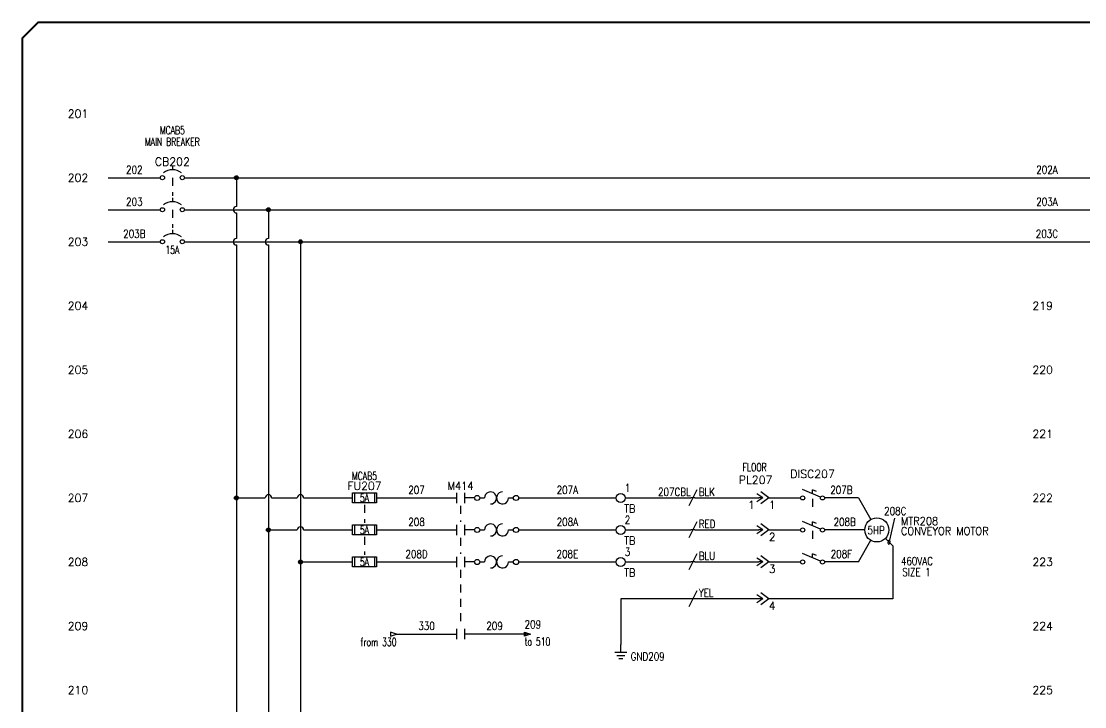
# Model space of a CAD drawing. Header units: inches. Extents: x 0 to 33.5, y 0 to 22.4.
# Drawn here: x 0.02 to 16.62, y 11.74 to 22.44 of the extents above; entities that cross this region are included whole.
import ezdxf
from ezdxf.enums import TextEntityAlignment as Align

# ---------------------------------------------------------------- set-up
doc = ezdxf.new("R2010")
doc.units = ezdxf.units.IN
doc.header["$MEASUREMENT"] = 0
doc.linetypes.add('HIDDEN2', pattern=[0.1875, 0.125, -0.0625])
doc.layers.add('BLK_10AWG', color=252, linetype='Continuous', lineweight=30)
for name, color, linetype in [('BLK_14AWG', 252, 'Continuous'), ('BLU_14AWG', 5, 'Continuous'), ('DESC', 150, 'Continuous'), ('GRN', 86, 'Continuous'), ('LINK', 252, 'HIDDEN2'), ('LOC', 8, 'Continuous'), ('MISC', 7, 'Continuous'), ('RED_14AWG', 1, 'Continuous'), ('SYMS', 7, 'Continuous'), ('TAGFIXED', 7, 'Continuous'), ('TAGS', 150, 'Continuous'), ('TERMS', 123, 'Continuous'), ('TITLE', 7, 'Continuous'), ('WIRENO', 7, 'Continuous'), ('WIREREF', 52, 'Continuous'), ('XREF', 7, 'Continuous'), ('YEL_14AWG', 2, 'Continuous')]:
    doc.layers.add(name, color=color, linetype=linetype)
doc.styles.add('ITALIC', font='ITALIC')
doc.styles.add('SIMPLEX', font='SIMPLEX')
doc.styles.add('WD', font='romans.shx')

# ---------------------------------------------------------------- blocks, each defined once
blk = doc.blocks.new('acade_title')
at = {"layer": 'TITLE', "const_width": 0.0312}
blk.add_lwpolyline([(30.594, 0.281), (30.594, 22.177), (30.344, 22.427), (0.281, 22.427), (0.031, 22.177), (0.031, 0.281), (0.281, 0.031), (30.344, 0.031)], close=True, dxfattribs=at)
at = {"layer": 'TITLE', "color": 1, "style": 'ITALIC'}
for tag, height, p in [('TITLE#1', 0.125, (32.156, 3.406)), ('TITLE#2', 0.125, (32.156, 3.204)), ('TITLE#3', 0.125, (32.156, 3.001)), ('TITLE#4', 0.125, (32.156, 2.799)), ('DWG#', 0.2, (32.156, 0.826))]:
    blk.add_attdef(tag, text='', height=height, dxfattribs=at).set_placement(p, align=Align.CENTER)
at = {"layer": 'TITLE', "color": 1, "style": 'SIMPLEX'}
blk.add_attdef('CAD#', (30.826, 1.958), '', height=0.0938, rotation=90, dxfattribs=at)
at = {"layer": 'TITLE', "color": 1}
for tag, p, height, style in [('ENGINEER', (31.237, 1.958), 0.0938, 'ITALIC'), ('CHKDBY', (32.424, 1.958), 0.0938, 'ITALIC'), ('JOB#', (31.464, 1.644), 0.0938, 'SIMPLEX'), ('DRAWNBY', (32.494, 1.644), 0.0938, 'ITALIC'), ('SCALE', (31.353, 1.344), 0.0938, 'SIMPLEX'), ('DATE', (32.408, 1.344), 0.0938, 'SIMPLEX'), ('SHTS', (32.532, 0.25), 0.2, 'ITALIC')]:
    blk.add_attdef(tag, p, '', height=height, dxfattribs=dict(at, style=style))
at = {"layer": 'TITLE', "color": 1, "style": 'ITALIC'}
blk.add_attdef('SH#', text='', height=0.2, dxfattribs=at).set_placement((31.881, 0.25), align=Align.RIGHT)
at = {"layer": 'TITLE', "color": 7, "flags": 9}
blk.add_attdef('WD_TB', (31.219, 0.031), '', height=0.125, dxfattribs=at)
blk = doc.blocks.new('WD_MLRH')
at = {"style": 'WD'}
blk.add_attdef('RUNGFIRST', text='', height=0.125, dxfattribs=at).set_placement((-0.25, 0), align=Align.MIDDLE_RIGHT)
at = {"style": 'WD', "flags": 1}
for tag, p in [('RUNGHORV', (-0.25, -0.127)), ('RUNGINC', (-0.25, -0.163)), ('WIRE-START', (-0.25, -0.356)), ('WIREMODE', (-0.25, -0.281)), ('RUNGDIST', (-0.25, -0.2)), ('RUNGCNT', (-0.25, -0.237)), ('WIREFMT', (-0.25, -0.321)), ('WIRE-GSUF', (-0.25, -0.396)), ('PH3SPACE', (-0.25, -0.437))]:
    blk.add_attdef(tag, text='', height=0.025, dxfattribs=at).set_placement(p, align=Align.RIGHT)
blk = doc.blocks.new('WDDOT')
for radius in [0.03, 0.0187, 0.00929]:
    blk.add_circle((0, 0), radius)
blk = doc.blocks.new('HFU2')
for p, q in [((-0.188, -0.078), (-0.188, 0.078)), ((-0.188, 0.078), (0.188, 0.078)), ((-0.156, 0.078), (-0.156, -0.078)), ((0.156, 0.078), (0.156, -0.078)), ((0.188, 0.078), (0.188, -0.078)), ((0.188, -0.078), (-0.188, -0.078))]:
    blk.add_line(p, q)
at = {"style": 'WD', "width": 0.7}
for tag, p in [('INST', (0, 0.438)), ('LOC', (0, 0.281)), ('TAG2', (0, 0.125))]:
    blk.add_attdef(tag, text='', height=0.125, dxfattribs=at).set_placement(p, align=Align.CENTER)
at = {"linetype": 'Continuous', "style": 'WD', "flags": 9}
for tag, p in [('FAMILY', (0.157, 0.251)), ('ASSYCODE', (0.188, 0.235)), ('MFG', (0.156, 0.083)), ('CAT', (0.156, 0.102))]:
    blk.add_attdef(tag, text='', height=0.01, dxfattribs=at).set_placement(p, align=Align.CENTER)
at = {"style": 'WD', "flags": 1}
for tag, p in [('X4TERM01', (-0.188, 0)), ('X1TERM02', (0.188, 0))]:
    blk.add_attdef(tag, p, '', height=0.01, dxfattribs=at)
at = {"style": 'WD', "width": 0.7}
blk.add_attdef('RATING1', text='', height=0.0938, dxfattribs=at).set_placement((0, 0), align=Align.MIDDLE_CENTER)
at = {"style": 'WD'}
for tag, p in [('X2LINK', (0, 0.109)), ('X8LINK', (0, -0.109))]:
    blk.add_attdef(tag, p, '', height=0.01, dxfattribs=at)
at = {"linetype": 'Continuous', "style": 'WD', "width": 0.7, "flags": 8}
blk.add_attdef('TERM01', text='', height=0.1, dxfattribs=at).set_placement((-0.25, -0.016), align=Align.TOP_RIGHT)
blk.add_attdef('TERM02', text='', height=0.1, dxfattribs=at).set_placement((0.25, -0.016), align=Align.TOP_LEFT)
at = {"style": 'WD', "width": 0.7}
for tag, p in [('DESC1', (0.04, -0.243)), ('DESC2', (0.047, -0.406)), ('DESC3', (0.047, -0.578))]:
    blk.add_attdef(tag, text='', height=0.125, dxfattribs=at).set_placement(p, align=Align.MIDDLE_LEFT)
blk = doc.blocks.new('HMS21OL')
at = {"linetype": 'Continuous'}
for p, q in [((-0.062, 0.08), (-0.062, -0.08)), ((0.062, 0.08), (0.062, -0.08))]:
    blk.add_line(p, q, dxfattribs=at)
for p, q in [((0.219, 0), (0.062, 0)), ((0.299, 0), (0.375, 0)), ((0.75, 0), (0.826, 0))]:
    blk.add_line(p, q)
for centre in [(0.259, 0), (0.866, 0)]:
    blk.add_circle(centre, 0.04, dxfattribs=at)
for centre, start, end in [((0.469, 0), 270.001, 180.002), ((0.656, 0), 90, 0.001)]:
    blk.add_arc(centre, 0.0938, start, end)
at = {"style": 'WD'}
for tag, width, p in [('INST', 0.7, (0, 0.451)), ('LOC', 0.7, (0, 0.281)), ('TAG2', 0.9, (0, 0.125)), ('DESC1', 0.7, (0, -0.454)), ('XREF', 0.7, (0, -0.297)), ('DESC2', 0.7, (0, -0.61)), ('DESC3', 0.7, (0, -0.766))]:
    blk.add_attdef(tag, text='', height=0.125, dxfattribs=dict(at, width=width)).set_placement(p, align=Align.CENTER)
for tag, p, height, flags in [('X4TERM01', (-0.062, 0), 0.0125, 1), ('FAMILY', (0.097, 0.053), 0.01, 9), ('CONTACT', (0.097, 0.036), 0.01, 1), ('X1TERM02', (0.906, 0), 0.0125, 1)]:
    blk.add_attdef(tag, p, '', height=height, dxfattribs=dict(at, flags=flags))
for tag, p in [('X2LINK', (0, 0.125)), ('X8LINK', (0, -0.125))]:
    blk.add_attdef(tag, p, '', height=0.01, dxfattribs=at)
at = {"linetype": 'Continuous', "style": 'WD', "flags": 8}
blk.add_attdef('TERM01', text='', height=0.125, dxfattribs=at).set_placement((-0.125, -0.031), align=Align.TOP_RIGHT)
blk.add_attdef('TERM02', text='', height=0.125, dxfattribs=at).set_placement((0.969, -0.031), align=Align.TOP_LEFT)
blk = doc.blocks.new('HDS11')
for p, q in [((0.126, 0.013), (-0.156, 0.13)), ((0, 0.065), (0, 0.125)), ((0.062, 0.099), (0, 0.125))]:
    blk.add_line(p, q)
for centre in [(-0.155, 0), (0.155, 0)]:
    blk.add_circle(centre, 0.0322)
at = {"style": 'WD', "width": 0.7}
for tag, p in [('INST', (0, 0.625)), ('LOC', (0, 0.469)), ('RATING1', (0, 0.156)), ('XREF', (0, -0.236)), ('DESC1', (0, -0.406)), ('DESC2', (0, -0.562))]:
    blk.add_attdef(tag, text='', height=0.125, dxfattribs=at).set_placement(p, align=Align.CENTER)
at = {"style": 'WD'}
blk.add_attdef('TAG1', text='', height=0.125, dxfattribs=at).set_placement((0, 0.312), align=Align.CENTER)
for tag, p in [('X2LINK', (0, 0.438)), ('X8LINK', (0, -0.016))]:
    blk.add_attdef(tag, p, '', height=0.01, dxfattribs=at)
for tag, p, height, flags in [('X4TERM01', (-0.188, 0), 0.0125, 1), ('X1TERM02', (0.188, 0), 0.0125, 1), ('FAMILY', (0.206, 0.131), 0.01, 9), ('CONTACT', (0.206, 0.04), 0.01, 9)]:
    blk.add_attdef(tag, p, '', height=height, dxfattribs=dict(at, flags=flags))
at = {"linetype": 'Continuous', "style": 'WD', "flags": 9}
for tag, p in [('ASSYCODE', (0.219, 0.062)), ('MFG', (0.228, 0.089)), ('CAT', (0.23, 0.108))]:
    blk.add_attdef(tag, text='', height=0.01, dxfattribs=at).set_placement(p, align=Align.CENTER)
at = {"linetype": 'Continuous', "style": 'WD', "flags": 8}
blk.add_attdef('TERM01', text='', height=0.125, dxfattribs=at).set_placement((-0.25, -0.031), align=Align.TOP_RIGHT)
blk.add_attdef('TERM02', text='', height=0.125, dxfattribs=at).set_placement((0.25, -0.031), align=Align.TOP_LEFT)
blk = doc.blocks.new('HDS21')
for p, q in [((0.126, 0.013), (-0.156, 0.13)), ((0, 0.065), (0, 0.125)), ((0.062, 0.099), (0, 0.125))]:
    blk.add_line(p, q)
for centre in [(-0.155, 0), (0.155, 0)]:
    blk.add_circle(centre, 0.0322)
at = {"style": 'WD', "width": 0.7}
for tag, p in [('INST', (0, 0.625)), ('LOC', (0, 0.469)), ('RATING1', (0, 0.156)), ('XREF', (0, -0.236)), ('DESC1', (0, -0.406)), ('DESC2', (0, -0.562))]:
    blk.add_attdef(tag, text='', height=0.125, dxfattribs=at).set_placement(p, align=Align.CENTER)
at = {"style": 'WD'}
blk.add_attdef('TAG2', text='', height=0.125, dxfattribs=at).set_placement((0, 0.312), align=Align.CENTER)
for tag, p in [('X2LINK', (0, 0.281)), ('X8LINK', (0, -0.016))]:
    blk.add_attdef(tag, p, '', height=0.01, dxfattribs=at)
for tag, p, height, flags in [('X4TERM01', (-0.188, 0), 0.0125, 1), ('X1TERM02', (0.188, 0), 0.0125, 1), ('FAMILY', (0.206, 0.131), 0.01, 9), ('CONTACT', (0.206, 0.103), 0.01, 9)]:
    blk.add_attdef(tag, p, '', height=height, dxfattribs=dict(at, flags=flags))
at = {"linetype": 'Continuous', "style": 'WD', "flags": 8}
blk.add_attdef('TERM01', text='', height=0.125, dxfattribs=at).set_placement((-0.25, -0.031), align=Align.TOP_RIGHT)
blk.add_attdef('TERM02', text='', height=0.125, dxfattribs=at).set_placement((0.25, -0.031), align=Align.TOP_LEFT)
blk = doc.blocks.new('HMS21')
at = {"linetype": 'Continuous'}
for p, q in [((-0.062, 0.08), (-0.062, -0.08)), ((0.062, 0.08), (0.062, -0.08))]:
    blk.add_line(p, q, dxfattribs=at)
at = {"style": 'WD'}
for tag, width, p in [('INST', 0.7, (0, 0.451)), ('LOC', 0.7, (0, 0.281)), ('TAG2', 0.9, (0, 0.125)), ('DESC1', 0.7, (0, -0.454)), ('XREF', 0.7, (0, -0.297)), ('DESC2', 0.7, (0, -0.61)), ('DESC3', 0.7, (0, -0.766))]:
    blk.add_attdef(tag, text='', height=0.125, dxfattribs=dict(at, width=width)).set_placement(p, align=Align.CENTER)
for tag, p, height, flags in [('X4TERM01', (-0.062, 0), 0.0125, 1), ('X1TERM02', (0.062, 0), 0.0125, 1), ('FAMILY', (0.097, 0.053), 0.01, 9), ('CONTACT', (0.097, 0.036), 0.01, 1)]:
    blk.add_attdef(tag, p, '', height=height, dxfattribs=dict(at, flags=flags))
for tag, p in [('X2LINK', (0, 0.125)), ('X8LINK', (0, -0.125))]:
    blk.add_attdef(tag, p, '', height=0.01, dxfattribs=at)
at = {"linetype": 'Continuous', "style": 'WD', "flags": 8}
blk.add_attdef('TERM01', text='', height=0.125, dxfattribs=at).set_placement((-0.125, -0.031), align=Align.TOP_RIGHT)
blk.add_attdef('TERM02', text='', height=0.125, dxfattribs=at).set_placement((0.125, -0.031), align=Align.TOP_LEFT)
blk = doc.blocks.new('HC01PJ')
for p, q in [((-0.031, 0), (-0.125, 0.062)), ((-0.031, 0), (-0.125, -0.062)), ((-0.031, 0), (-0.094, 0)), ((0.062, 0), (-0.062, 0.094)), ((0.062, 0), (-0.062, -0.094))]:
    blk.add_line(p, q)
at = {"style": 'WD', "width": 0.7}
for tag, p in [('DESC1', (-0.031, 0.406)), ('DESC2', (-0.031, 0.25))]:
    blk.add_attdef(tag, text='', height=0.125, dxfattribs=at).set_placement(p, align=Align.RIGHT)
for tag, p in [('INST', (0.094, 0.406)), ('LOC', (0.094, 0.25))]:
    blk.add_attdef(tag, p, '', height=0.125, dxfattribs=at)
at = {"style": 'WD'}
for tag, p, height in [('TAG1', (0.094, 0.094), 0.125), ('X2LINK', (-0.062, 0.125), 0.01), ('X8LINK', (-0.062, -0.125), 0.01)]:
    blk.add_attdef(tag, p, '', height=height, dxfattribs=at)
for tag, p, height, flags in [('X4TERMDESC01', (-0.106, 0.022), 0.01, 1), ('X4TERM01', (-0.094, 0), 0.0125, 1), ('FAMILY', (0.048, 0.121), 0.01, 9), ('X1TERM02', (0.062, 0), 0.0125, 1), ('X1TERMDESC02', (0.067, 0.016), 0.01, 1)]:
    blk.add_attdef(tag, p, '', height=height, dxfattribs=dict(at, flags=flags))
at = {"linetype": 'Continuous', "style": 'WD', "flags": 9}
for tag, p in [('ASSYCODE', (0.067, 0.044)), ('MFG', (0.072, 0.057)), ('CAT', (0.073, 0.077))]:
    blk.add_attdef(tag, text='', height=0.01, dxfattribs=at).set_placement(p, align=Align.CENTER)
at = {"linetype": 'Continuous', "style": 'WD', "flags": 8}
blk.add_attdef('TERM01', text='', height=0.125, dxfattribs=at).set_placement((-0.156, -0.047), align=Align.TOP_RIGHT)
blk.add_attdef('TERM02', text='', height=0.125, dxfattribs=at).set_placement((0.062, -0.047), align=Align.TOP_LEFT)
blk = doc.blocks.new('HC02PJ')
for p, q in [((-0.031, 0), (-0.125, 0.062)), ((-0.031, 0), (-0.125, -0.062)), ((-0.031, 0), (-0.094, 0)), ((0.062, 0), (-0.062, 0.094)), ((0.062, 0), (-0.062, -0.094))]:
    blk.add_line(p, q)
at = {"style": 'WD', "width": 0.7}
for tag, p in [('DESC1', (-0.031, 0.406)), ('DESC2', (-0.031, 0.25))]:
    blk.add_attdef(tag, text='', height=0.125, dxfattribs=at).set_placement(p, align=Align.RIGHT)
for tag, p in [('INST', (0.094, 0.406)), ('LOC', (0.094, 0.25))]:
    blk.add_attdef(tag, p, '', height=0.125, dxfattribs=at)
at = {"style": 'WD'}
for tag, p, height in [('TAG2', (0.094, 0.094), 0.125), ('X2LINK', (-0.062, 0.125), 0.01), ('X8LINK', (-0.062, -0.125), 0.01)]:
    blk.add_attdef(tag, p, '', height=height, dxfattribs=at)
for tag, p, height, flags in [('X4TERMDESC01', (-0.113, 0.019), 0.01, 1), ('X4TERM01', (-0.094, 0), 0.0125, 1), ('FAMILY', (0.048, 0.121), 0.01, 9), ('X1TERM02', (0.062, 0), 0.0125, 1), ('X1TERMDESC02', (0.067, 0.014), 0.01, 1)]:
    blk.add_attdef(tag, p, '', height=height, dxfattribs=dict(at, flags=flags))
at = {"linetype": 'Continuous', "style": 'WD', "flags": 8}
blk.add_attdef('TERM01', text='', height=0.125, dxfattribs=at).set_placement((-0.156, -0.047), align=Align.TOP_RIGHT)
blk.add_attdef('TERM02', text='', height=0.125, dxfattribs=at).set_placement((0.062, -0.047), align=Align.TOP_LEFT)
blk = doc.blocks.new('HW01')
for p, q in [((0.062, 0.125), (-0.062, -0.125)), ((0.031, 0), (-0.031, 0))]:
    blk.add_line(p, q)
at = {"style": 'WD', "width": 0.7, "flags": 1}
for tag, p in [('INST', (0, 0.357)), ('LOC', (0, 0.188)), ('DESC1', (0, -0.456)), ('XREF', (0, -0.3)), ('DESC2', (0, -0.613))]:
    blk.add_attdef(tag, text='', height=0.125, dxfattribs=at).set_placement(p, align=Align.CENTER)
at = {"style": 'WD', "width": 0.8}
blk.add_attdef('TAG1', text='', height=0.125, dxfattribs=at).set_placement((-0.031, 0.031), align=Align.RIGHT)
at = {"style": 'WD', "flags": 1}
for tag, p in [('X4TERM01', (-0.031, 0)), ('X1TERM01', (0.031, 0))]:
    blk.add_attdef(tag, p, '', height=0.0125, dxfattribs=at)
at = {"linetype": 'Continuous', "style": 'WD', "flags": 9}
blk.add_attdef('ASSYCODE', text='', height=0.01, dxfattribs=at).set_placement((0.029, 0.042), align=Align.CENTER)
at = {"style": 'WD'}
for tag, p in [('X2LINK', (0, 0.125)), ('X8LINK', (0, -0.125))]:
    blk.add_attdef(tag, p, '', height=0.01, dxfattribs=at)
at = {"style": 'WD', "flags": 9}
blk.add_attdef('FAMILY', text='', height=0.01, dxfattribs=at).set_placement((0.023, 0.118), align=Align.CENTER)
at = {"style": 'WD', "width": 0.8}
blk.add_attdef('RATING1', (0.094, 0.031), '', height=0.125, dxfattribs=at)
at = {"style": 'WD', "width": 0.8, "flags": 1}
blk.add_attdef('MFG', text='', height=0.0938, dxfattribs=at).set_placement((-0.125, -0.031), align=Align.TOP_RIGHT)
blk.add_attdef('CAT', text='', height=0.0938, dxfattribs=at).set_placement((0.031, -0.031), align=Align.TOP_LEFT)
blk = doc.blocks.new('HW02')
for p, q in [((0.062, 0.125), (-0.062, -0.125)), ((0.031, 0), (-0.031, 0))]:
    blk.add_line(p, q)
at = {"style": 'WD', "width": 0.7, "flags": 1}
for tag, p in [('INST', (0, 0.357)), ('LOC', (0, 0.188)), ('DESC1', (0, -0.456)), ('XREF', (0, -0.3)), ('DESC2', (0, -0.613))]:
    blk.add_attdef(tag, text='', height=0.125, dxfattribs=at).set_placement(p, align=Align.CENTER)
at = {"style": 'WD', "width": 0.8}
blk.add_attdef('TAG2', text='', height=0.125, dxfattribs=at).set_placement((-0.031, 0.031), align=Align.RIGHT)
at = {"style": 'WD', "flags": 1}
for tag, p in [('X4TERM01', (-0.031, 0)), ('X1TERM01', (0.031, 0))]:
    blk.add_attdef(tag, p, '', height=0.0125, dxfattribs=at)
at = {"style": 'WD'}
for tag, p in [('X2LINK', (0, 0.125)), ('X8LINK', (0, -0.125))]:
    blk.add_attdef(tag, p, '', height=0.01, dxfattribs=at)
at = {"style": 'WD', "flags": 9}
blk.add_attdef('FAMILY', text='', height=0.01, dxfattribs=at).set_placement((0.023, 0.118), align=Align.CENTER)
at = {"style": 'WD', "width": 0.8}
blk.add_attdef('RATING1', (0.094, 0.031), '', height=0.125, dxfattribs=at)
blk = doc.blocks.new('HA1D3')
blk.add_lwpolyline([(-0.094, 0), (-0.094, -0.031), (0, 0), (-0.094, 0.031), (-0.094, 0)])
at = {"style": 'WD', "width": 0.8, "flags": 8}
blk.add_attdef('WIRENO', text='', height=0.125, dxfattribs=at).set_placement((0, 0.094), align=Align.RIGHT)
at = {"style": 'WD', "flags": 1}
blk.add_attdef('SIGCODE', text='', height=0.01, dxfattribs=at).set_placement((-0.02, 0.047), align=Align.RIGHT)
blk.add_attdef('X1TERM01', (0, 0), '', height=0.01, dxfattribs=at)
at = {"style": 'WD', "width": 0.7}
for tag, p in [('XREF', (0, -0.188)), ('DESC1', (0, -0.375))]:
    blk.add_attdef(tag, text='', height=0.125, dxfattribs=at).set_placement(p, align=Align.RIGHT)
blk = doc.blocks.new('HA1S1')
for points in [[(0, 0), (0, 0.031), (0.094, 0), (0, -0.031), (0, 0)], [(0.011, 0.016), (0.011, -0.016), (0.058, 0), (0.011, 0.016)]]:
    blk.add_lwpolyline(points)
at = {"style": 'WD', "width": 0.8, "flags": 8}
blk.add_attdef('WIRENO', (0, 0.087), '', height=0.125, dxfattribs=at)
at = {"style": 'WD', "flags": 1}
for tag, p in [('SIGCODE', (-0.02, 0.047)), ('X4TERM01', (0, 0))]:
    blk.add_attdef(tag, p, '', height=0.01, dxfattribs=at)
at = {"style": 'WD', "width": 0.7}
for tag, p in [('XREF', (0, -0.181)), ('DESC1', (0, -0.356))]:
    blk.add_attdef(tag, p, '', height=0.125, dxfattribs=at)
blk = doc.blocks.new('VGND2')
for p, q in [((0, -0.125), (0, 0)), ((0.09375, -0.125), (-0.09375, -0.125)), ((-0.0625, -0.171875), (0.0625, -0.171875)), ((-0.03125, -0.21875), (0.03125, -0.21875))]:
    blk.add_line(p, q)
at = {"style": 'WD', "width": 0.8}
for tag, p in [('INST', (0.15625, 0.125)), ('LOC', (0.15625, -0.03125)), ('TAG1', (0.15625, -0.1875)), ('DESC1', (0.15625, -0.34375)), ('DESC2', (0.15625, -0.5))]:
    blk.add_attdef(tag, text='', height=0.125, dxfattribs=at).set_placement(p, align=Align.MIDDLE_LEFT)
at = {"style": 'WD', "flags": 1}
for tag in ['ASSYCODE', 'X2TERM01', 'CAT', 'FAMILY', 'MFG']:
    blk.add_attdef(tag, (0, 0), '', height=0.01, dxfattribs=at)
blk = doc.blocks.new('HFU1')
for p, q in [((-0.188, -0.078), (-0.188, 0.078)), ((-0.188, 0.078), (0.188, 0.078)), ((-0.156, 0.078), (-0.156, -0.078)), ((0.156, 0.078), (0.156, -0.078)), ((0.188, 0.078), (0.188, -0.078)), ((0.188, -0.078), (-0.188, -0.078))]:
    blk.add_line(p, q)
at = {"style": 'WD', "width": 0.7}
for tag, p in [('INST', (0, 0.422)), ('LOC', (0, 0.266)), ('TAG1', (0, 0.125))]:
    blk.add_attdef(tag, text='', height=0.125, dxfattribs=at).set_placement(p, align=Align.CENTER)
at = {"linetype": 'Continuous', "style": 'WD', "flags": 9}
for tag, p in [('ASSYCODE', (0.157, 0.251)), ('MFG', (0.156, 0.083)), ('CAT', (0.156, 0.102))]:
    blk.add_attdef(tag, text='', height=0.01, dxfattribs=at).set_placement(p, align=Align.CENTER)
at = {"style": 'WD'}
for tag, p, height, flags in [('X4TERM01', (-0.188, 0), 0.0109, 1), ('FAMILY', (0.129, 0.108), 0.01, 9), ('X1TERM02', (0.188, 0), 0.0109, 1)]:
    blk.add_attdef(tag, p, '', height=height, dxfattribs=dict(at, flags=flags))
at = {"style": 'WD', "width": 0.7}
blk.add_attdef('RATING1', text='', height=0.0938, dxfattribs=at).set_placement((0, 0), align=Align.MIDDLE_CENTER)
at = {"style": 'WD'}
for tag, p in [('X2LINK', (0, 0.109)), ('X8LINK', (0, -0.109))]:
    blk.add_attdef(tag, p, '', height=0.01, dxfattribs=at)
at = {"linetype": 'Continuous', "style": 'WD', "width": 0.7, "flags": 8}
blk.add_attdef('TERM01', text='', height=0.1, dxfattribs=at).set_placement((-0.25, -0.016), align=Align.TOP_RIGHT)
blk.add_attdef('TERM02', text='', height=0.1, dxfattribs=at).set_placement((0.25, -0.016), align=Align.TOP_LEFT)
at = {"style": 'WD', "width": 0.7}
for tag, p in [('DESC1', (0.047, -0.234)), ('DESC2', (0.047, -0.391)), ('DESC3', (0.047, -0.547))]:
    blk.add_attdef(tag, text='', height=0.125, dxfattribs=at).set_placement(p, align=Align.MIDDLE_LEFT)
blk = doc.blocks.new('HT0002')
blk.add_circle((0, 0), 0.0699)
at = {"style": 'WD'}
for tag, p, width in [('INST', (0.062, 0.42), 0.7), ('LOC', (0.062, 0.25), 0.7), ('DESC1', (0.053, -0.385), 0.8)]:
    blk.add_attdef(tag, p, '', height=0.125, dxfattribs=dict(at, width=width))
at = {"linetype": 'Continuous', "style": 'WD'}
for tag, p, height, width, flags in [('TERM01', (0.062, 0.094), 0.125, 0.8, 8), ('TAGSTRIP', (0.053, -0.229), 0.125, 0.9, 8), ('CAT', (0.213, -0.406), 0.109, 0.8, 1), ('DESC2', (0.053, -0.541), 0.125, 0.8, 8), ('DESC3', (0.053, -0.698), 0.125, 0.8, 8)]:
    blk.add_attdef(tag, p, '', height=height, dxfattribs=dict(at, width=width, flags=flags))
at = {"style": 'WD', "flags": 1}
for tag, p, height in [('X4TERM01', (-0.07, 0), 0.0125), ('X4TERMDESC01', (-0.055, -0.023), 0.025), ('X2TERMDESC01', (-0.006, 0.029), 0.025), ('STRIPSEQ', (0, 0), 0.00125), ('X2TERM01', (0, 0.07), 0.0125), ('X2PIN01', (0.033, 0.084), 0.0125), ('X1TERMDESC01', (0.039, 0.007), 0.025), ('X1TERM01', (0.07, 0), 0.0125), ('X1PIN01', (0.087, 0.016), 0.0125), ('X4PIN01', (-0.114, -0.038), 0.0125), ('LINKTERM', (0, -0.002), 0.00125), ('X8TERM01', (0, -0.07), 0.0125), ('X8TERMDESC01', (0, -0.054), 0.025), ('X8PIN01', (0.026, -0.096), 0.0125)]:
    blk.add_attdef(tag, p, '', height=height, dxfattribs=at)
at = {"linetype": 'Continuous', "style": 'WD', "width": 0.8, "flags": 1}
blk.add_attdef('MFG', text='', height=0.109, dxfattribs=at).set_placement((0.088, -0.406), align=Align.RIGHT)
at = {"style": 'WD', "width": 0.7, "flags": 1}
blk.add_attdef('ASSYCODE', (0.062, -0.281), '', height=0.01, dxfattribs=at)
blk = doc.blocks.new('HMO13')
blk.add_circle((0, 0), 0.188)
at = {"style": 'WD'}
for tag, p, width in [('INST', (0.381, 0.403), 0.7), ('LOC', (0.381, 0.234), 0.7), ('TAG1', (0.375, 0.077), 0.9), ('DESC1', (0.376, -0.079), 0.9), ('DESC2', (0.376, -0.235), 0.9), ('DESC3', (0.376, -0.391), 0.9), ('RATING3', (0.375, -0.548), 0.8), ('RATING4', (0.375, -0.704), 0.8), ('WDTAGALT', (0.375, -0.875), 0.7)]:
    blk.add_attdef(tag, p, '', height=0.125, dxfattribs=dict(at, width=width))
at = {"style": 'WD', "flags": 1}
for tag, p in [('X0TERM01', (-0.094, 0.162)), ('X4TERM02', (-0.188, 0)), ('X0TERM03', (-0.094, -0.162)), ('X0TERM04', (0.133, -0.133))]:
    blk.add_attdef(tag, p, '', height=0.0125, dxfattribs=at)
at = {"style": 'WD', "flags": 9}
blk.add_attdef('FAMILY', text='', height=0.01, dxfattribs=at).set_placement((-0.005, 0.17), align=Align.CENTER)
at = {"style": 'WD', "width": 0.8}
blk.add_attdef('RATING1', text='', height=0.1, dxfattribs=at).set_placement((0, 0), align=Align.CENTER)
at = {"linetype": 'Continuous', "style": 'WD', "flags": 9}
blk.add_attdef('ASSYCODE', text='', height=0.01, dxfattribs=at).set_placement((0, 0.125), align=Align.CENTER)
at = {"linetype": 'Continuous', "style": 'WD', "flags": 1}
for tag, p in [('MFG', (0, 0.14)), ('CAT', (0, 0.159))]:
    blk.add_attdef(tag, text='', height=0.01, dxfattribs=at).set_placement(p, align=Align.MIDDLE)
at = {"style": 'WD', "width": 0.8}
blk.add_attdef('RATING2', text='', height=0.1, dxfattribs=at).set_placement((0, -0.031), align=Align.TOP_CENTER)
blk = doc.blocks.new('HCB2')
at = {"linetype": 'HIDDEN2'}
blk.add_line((0, 0.187), (0, 0.141), dxfattribs=at)
for centre in [(-0.155, 0), (0.155, 0)]:
    blk.add_circle(centre, 0.0322)
blk.add_arc((0, -0.109), 0.234, 53.1301, 126.8699)
at = {"style": 'WD', "width": 0.7}
for tag, p in [('INST', (0, 0.863)), ('LOC', (0, 0.693)), ('DESC1', (0, 0.537)), ('DESC2', (0, 0.38)), ('RATING1', (0, -0.188)), ('XREF', (0, -0.344))]:
    blk.add_attdef(tag, text='', height=0.125, dxfattribs=at).set_placement(p, align=Align.CENTER)
at = {"style": 'WD'}
blk.add_attdef('TAG2', text='', height=0.125, dxfattribs=at).set_placement((0, 0.224), align=Align.CENTER)
for tag, p in [('X2LINK', (0, 0.219)), ('X8LINK', (0, 0))]:
    blk.add_attdef(tag, p, '', height=0.01, dxfattribs=at)
for tag, p, height, flags in [('FAMILY', (0.054, 0.183), 0.01, 9), ('CONTACT', (0.054, 0.159), 0.01, 9), ('X4TERM01', (-0.188, 0), 0.0125, 1), ('X1TERM02', (0.188, 0), 0.0125, 1)]:
    blk.add_attdef(tag, p, '', height=height, dxfattribs=dict(at, flags=flags))
at = {"linetype": 'Continuous', "style": 'WD', "flags": 8}
blk.add_attdef('TERM01', text='', height=0.125, dxfattribs=at).set_placement((-0.25, -0.031), align=Align.TOP_RIGHT)
blk.add_attdef('TERM02', text='', height=0.125, dxfattribs=at).set_placement((0.25, -0.031), align=Align.TOP_LEFT)
blk = doc.blocks.new('HCB1')
blk.add_line((0, 0.173), (0, 0.126))
for centre in [(-0.155, 0), (0.155, 0)]:
    blk.add_circle(centre, 0.0322)
blk.add_arc((0, -0.109), 0.234, 53.1301, 126.8699)
at = {"style": 'WD', "width": 0.7}
for tag, p in [('INST', (0, 0.826)), ('LOC', (0, 0.656)), ('DESC1', (0, 0.5)), ('DESC2', (0, 0.344)), ('RATING1', (0, -0.188)), ('XREF', (0, -0.344))]:
    blk.add_attdef(tag, text='', height=0.125, dxfattribs=at).set_placement(p, align=Align.CENTER)
at = {"style": 'WD'}
blk.add_attdef('TAG1', text='', height=0.125, dxfattribs=at).set_placement((0, 0.188), align=Align.CENTER)
for tag, p in [('X2LINK', (0, 0.219)), ('X8LINK', (0, 0))]:
    blk.add_attdef(tag, p, '', height=0.01, dxfattribs=at)
for tag, p, height, flags in [('X4TERM01', (-0.188, 0), 0.0125, 1), ('X1TERM02', (0.188, 0), 0.0125, 1), ('FAMILY', (0.205, 0.152), 0.01, 9), ('CONTACT', (0.205, 0.133), 0.01, 9)]:
    blk.add_attdef(tag, p, '', height=height, dxfattribs=dict(at, flags=flags))
at = {"linetype": 'Continuous', "style": 'WD', "flags": 9}
for tag, p in [('ASSYCODE', (0.219, 0.062)), ('MFG', (0.228, 0.089)), ('CAT', (0.23, 0.108))]:
    blk.add_attdef(tag, text='', height=0.01, dxfattribs=at).set_placement(p, align=Align.CENTER)
at = {"linetype": 'Continuous', "style": 'WD', "flags": 8}
blk.add_attdef('TERM01', text='', height=0.125, dxfattribs=at).set_placement((-0.25, -0.031), align=Align.TOP_RIGHT)
blk.add_attdef('TERM02', text='', height=0.125, dxfattribs=at).set_placement((0.25, -0.031), align=Align.TOP_LEFT)
blk = doc.blocks.new('WD_WNH')
at = {"linetype": 'Continuous', "style": 'WD', "width": 0.8}
blk.add_attdef('WIRENO', text='', height=0.125, dxfattribs=at).set_placement((0, 0.062), align=Align.CENTER)
at = {"style": 'WD', "flags": 1}
for tag, p in [('W01USER', (0, 0.078)), ('W02USER', (0, 0.07)), ('W03USER', (0, 0.062)), ('W04USER', (0, 0.055)), ('W05USER', (0, 0.047)), ('W06USER', (0, 0.039)), ('W07USER', (0, 0.031)), ('W08USER', (0, 0.023)), ('W09USER', (0, 0.016)), ('W10USER', (0, 0.008))]:
    blk.add_attdef(tag, text='', height=0.005, dxfattribs=at).set_placement(p, align=Align.CENTER)

msp = doc.modelspace()

# ---------------------------------------------------------------- linework, layer by layer
at = {"layer": 'BLK_10AWG'}
for p, q in [((1.375, 20), (2.188, 20)), ((2.562, 20), (29.5, 20)), ((3.375, 20), (3.375, 19.55)), ((1.375, 19.5), (2.188, 19.5)), ((2.562, 19.5), (29.5, 19.5)), ((3.375, 19.45), (3.375, 19.05)), ((3.875, 19.5), (3.875, 19.05)), ((1.375, 19), (2.188, 19)), ((2.562, 19), (29.5, 19)), ((3.375, 18.95), (3.375, 7)), ((3.875, 18.95), (3.875, 6.5)), ((4.375, 19), (4.375, 6)), ((3.375, 15), (3.825, 15)), ((3.925, 15), (4.325, 15)), ((4.425, 15), (5.188, 15)), ((3.875, 14.5), (4.325, 14.5)), ((4.425, 14.5), (5.188, 14.5)), ((4.375, 14), (5.188, 14))]:
    msp.add_line(p, q, dxfattribs=at)
for centre, start, end in [((3.375, 19.5), 90, 270), ((3.375, 19), 90, 270), ((3.875, 19), 90, 270), ((3.875, 15), 0, 180), ((4.375, 15), 0, 180), ((4.375, 14.5), 0, 180)]:
    msp.add_arc(centre, 0.05, start, end, dxfattribs=at)
at = {"layer": 'BLK_14AWG'}
for p, q in [((5.562, 15), (6.812, 15)), ((7.781, 15), (9.305, 15)), ((9.445, 15), (10.469, 15)), ((10.531, 15), (11.531, 15)), ((11.688, 15), (12.184, 15)), ((13.086, 15), (12.559, 15)), ((13.086, 15), (13.281, 14.662)), ((5.562, 14.5), (6.812, 14.5)), ((7.781, 14.5), (9.305, 14.5)), ((11.688, 14.5), (12.184, 14.5)), ((13.188, 14.5), (12.559, 14.5)), ((13.086, 14), (13.281, 14.338)), ((5.562, 14), (6.812, 14)), ((7.781, 14), (9.305, 14)), ((11.688, 14), (12.184, 14)), ((13.086, 14), (12.559, 14))]:
    msp.add_line(p, q, dxfattribs=at)
at = {"layer": 'BLU_14AWG'}
for p, q in [((9.445, 14), (10.469, 14)), ((10.531, 14), (11.531, 14))]:
    msp.add_line(p, q, dxfattribs=at)
at = {"layer": 'GRN'}
for p, q in [((13.508, 14.367), (13.625, 14.25)), ((13.625, 14.25), (13.625, 13.423)), ((13.625, 13.423), (11.688, 13.423))]:
    msp.add_line(p, q, dxfattribs=at)
at = {"layer": 'LINK'}
for points in [[(2.375, 20), (2.375, 19.719)], [(2.375, 19.5), (2.375, 19.219)], [(12.371, 14.984), (12.371, 14.781)], [(5.375, 14.891), (5.375, 14.609)], [(6.875, 14.875), (6.875, 14.625)], [(12.371, 14.484), (12.371, 14.281)], [(5.375, 14.391), (5.375, 14.109)], [(6.875, 14.375), (6.875, 14.125)], [(6.875, 13.875), (6.875, 13)]]:
    msp.add_lwpolyline(points, dxfattribs=at)
at = {"layer": 'RED_14AWG'}
for p, q in [((9.445, 14.5), (10.469, 14.5)), ((10.531, 14.5), (11.531, 14.5)), ((5.875, 12.875), (6.812, 12.875)), ((7.875, 12.875), (6.938, 12.875))]:
    msp.add_line(p, q, dxfattribs=at)
at = {"layer": 'WIRENO'}
msp.add_lwpolyline([(13.652, 14.685), (13.573, 14.339), (13.554, 14.327), (13.548, 14.297), (13.559, 14.278), (13.578, 14.29), (13.585, 14.32), (13.579, 14.33)], dxfattribs=at)
at = {"layer": 'YEL_14AWG'}
for p, q in [((9.375, 13.423), (9.375, 12.711)), ((10.469, 13.423), (9.375, 13.423)), ((11.531, 13.423), (10.531, 13.423))]:
    msp.add_line(p, q, dxfattribs=at)

# ---------------------------------------------------------------- block references
msp.add_blockref('acade_title', (0, 0))
at = {"layer": 'SYMS'}
ref = msp.add_blockref('WD_MLRH', (1.312, 21), dxfattribs=at)
ref.add_attrib('RUNGFIRST', '201', dxfattribs={"layer": 'MISC', "height": 0.125, "style": 'WD'}).set_placement((1.062, 21), align=Align.MIDDLE_RIGHT)
ref = msp.add_blockref('HCB1', (2.375, 20), dxfattribs=at)
ref.add_attrib('LOC', 'MCAB5', dxfattribs={"layer": 'LOC', "height": 0.125, "style": 'WD', "width": 0.7}).set_placement((2.375, 20.678), align=Align.CENTER)
ref.add_attrib('DESC1', 'MAIN BREAKER', dxfattribs={"layer": 'DESC', "height": 0.125, "style": 'WD', "width": 0.7}).set_placement((2.375, 20.5), align=Align.CENTER)
ref.add_attrib('TAG1', 'CB202', dxfattribs={"layer": 'TAGS', "height": 0.125, "style": 'WD'}).set_placement((2.375, 20.188), align=Align.CENTER)
for name, p in [('WDDOT', (3.375, 20)), ('HCB2', (2.375, 19.5)), ('WDDOT', (3.875, 19.5)), ('WDDOT', (4.375, 19)), ('WDDOT', (3.375, 15)), ('HDS21', (12.371, 14.5)), ('WDDOT', (3.875, 14.5)), ('HMS21OL', (6.875, 14.5)), ('HDS21', (12.371, 14)), ('WDDOT', (4.375, 14)), ('HMS21OL', (6.875, 14)), ('HMS21', (6.875, 12.875))]:
    msp.add_blockref(name, p, dxfattribs=at)
ref = msp.add_blockref('HCB2', (2.375, 19), dxfattribs=at)
ref.add_attrib('RATING1', '15A', dxfattribs={"layer": 'MISC', "height": 0.125, "style": 'WD', "width": 0.7}).set_placement((2.375, 18.812), align=Align.CENTER)
ref = msp.add_blockref('WD_MLRH', (16.375, 18), dxfattribs=at)
ref.add_attrib('RUNGFIRST', '219', dxfattribs={"layer": 'MISC', "height": 0.125, "style": 'WD'}).set_placement((16.125, 18), align=Align.MIDDLE_RIGHT)
ref = msp.add_blockref('HC01PJ', (11.625, 15), dxfattribs=at)
ref.add_attrib('LOC', 'FLOOR', (11.28, 15.417), dxfattribs={"layer": 'LOC', "height": 0.125, "style": 'WD', "width": 0.7})
ref.add_attrib('TAG1', 'PL207', (11.219, 15.219), dxfattribs={"layer": 'TAGS', "height": 0.125, "style": 'WD'})
ref.add_attrib('TERM01', '1', dxfattribs={"layer": 'TERMS', "linetype": 'Continuous', "height": 0.125, "style": 'WD', "flags": 8}).set_placement((11.469, 14.953), align=Align.TOP_RIGHT)
ref.add_attrib('TERM02', '1', dxfattribs={"layer": 'TERMS', "linetype": 'Continuous', "height": 0.125, "style": 'WD', "flags": 8}).set_placement((11.688, 14.953), align=Align.TOP_LEFT)
ref = msp.add_blockref('HFU1', (5.375, 15), dxfattribs=at)
ref.add_attrib('RATING1', '5A', dxfattribs={"layer": 'MISC', "height": 0.125, "style": 'WD', "width": 0.7}).set_placement((5.375, 15), align=Align.MIDDLE_CENTER)
ref.add_attrib('LOC', 'MCAB5', dxfattribs={"layer": 'LOC', "height": 0.125, "style": 'WD', "width": 0.7}).set_placement((5.375, 15.281), align=Align.CENTER)
ref.add_attrib('TAG1', 'FU207', dxfattribs={"layer": 'TAGS', "height": 0.125, "style": 'WD'}).set_placement((5.375, 15.125), align=Align.CENTER)
ref = msp.add_blockref('HDS11', (12.371, 15), dxfattribs=at)
ref.add_attrib('TAG1', 'DISC207', dxfattribs={"layer": 'TAGS', "height": 0.125, "style": 'WD'}).set_placement((12.371, 15.312), align=Align.CENTER)
ref = msp.add_blockref('HMS21OL', (6.875, 15), dxfattribs=at)
ref.add_attrib('TAG2', 'M414', dxfattribs={"layer": 'TAGS', "height": 0.125, "style": 'WD', "width": 0.9}).set_placement((6.875, 15.125), align=Align.CENTER)
ref = msp.add_blockref('HT0002', (9.375, 15), dxfattribs=at)
ref.add_attrib('TERM01', '1', (9.438, 15.094), dxfattribs={"layer": 'TERMS', "linetype": 'Continuous', "height": 0.125, "style": 'WD', "width": 0.8, "flags": 8})
ref.add_attrib('TAGSTRIP', 'TB', (9.428, 14.771), dxfattribs={"layer": 'TAGS', "linetype": 'Continuous', "height": 0.125, "style": 'WD', "width": 0.9, "flags": 8})
ref = msp.add_blockref('HW01', (10.5, 15), dxfattribs=at)
ref.add_attrib('RATING1', 'BLK', (10.594, 15.031), dxfattribs={"layer": 'MISC', "height": 0.125, "style": 'WD', "width": 0.8})
ref.add_attrib('TAG1F', '207CBL', dxfattribs={"layer": 'TAGFIXED', "height": 0.125, "style": 'WD', "width": 0.8}).set_placement((10.469, 15.031), align=Align.RIGHT)
ref = msp.add_blockref('HT0002', (9.375, 14.5), dxfattribs=at)
ref.add_attrib('TERM01', '2', (9.438, 14.594), dxfattribs={"layer": 'TERMS', "linetype": 'Continuous', "height": 0.125, "style": 'WD', "width": 0.8, "flags": 8})
ref.add_attrib('TAGSTRIP', 'TB', (9.428, 14.271), dxfattribs={"layer": 'TAGS', "linetype": 'Continuous', "height": 0.125, "style": 'WD', "width": 0.9, "flags": 8})
ref = msp.add_blockref('HW02', (10.5, 14.5), dxfattribs=at)
ref.add_attrib('RATING1', 'RED', (10.594, 14.531), dxfattribs={"layer": 'MISC', "height": 0.125, "style": 'WD', "width": 0.8})
ref = msp.add_blockref('HMO13', (13.375, 14.5), dxfattribs=at)
ref.add_attrib('RATING4', '5HP', (13.229, 14.433), dxfattribs={"layer": 'MISC', "height": 0.125, "style": 'WD', "width": 0.8})
ref.add_attrib('RATING3', '460VAC', (13.75, 13.952), dxfattribs={"layer": 'MISC', "height": 0.125, "style": 'WD', "width": 0.8})
ref.add_attrib('RATING1', 'SIZE 1', dxfattribs={"layer": 'MISC', "height": 0.125, "style": 'WD', "width": 0.8}).set_placement((13.993, 13.779), align=Align.CENTER)
ref.add_attrib('DESC1', 'CONVEYOR MOTOR', (13.751, 14.421), dxfattribs={"layer": 'DESC', "height": 0.125, "style": 'WD', "width": 0.9})
ref.add_attrib('TAG1', 'MTR208', (13.75, 14.577), dxfattribs={"layer": 'TAGS', "height": 0.125, "style": 'WD', "width": 0.9})
ref = msp.add_blockref('HFU2', (5.375, 14.5), dxfattribs=at)
ref.add_attrib('RATING1', '5A', dxfattribs={"layer": 'MISC', "height": 0.125, "style": 'WD', "width": 0.7}).set_placement((5.375, 14.5), align=Align.MIDDLE_CENTER)
ref = msp.add_blockref('HC02PJ', (11.625, 14.5), dxfattribs=at)
ref.add_attrib('TERM02', '2', dxfattribs={"layer": 'TERMS', "linetype": 'Continuous', "height": 0.125, "style": 'WD', "flags": 8}).set_placement((11.688, 14.453), align=Align.TOP_LEFT)
ref = msp.add_blockref('HT0002', (9.375, 14), dxfattribs=at)
ref.add_attrib('TERM01', '3', (9.438, 14.094), dxfattribs={"layer": 'TERMS', "linetype": 'Continuous', "height": 0.125, "style": 'WD', "width": 0.8, "flags": 8})
ref.add_attrib('TAGSTRIP', 'TB', (9.428, 13.771), dxfattribs={"layer": 'TAGS', "linetype": 'Continuous', "height": 0.125, "style": 'WD', "width": 0.9, "flags": 8})
ref = msp.add_blockref('HW02', (10.5, 14), dxfattribs=at)
ref.add_attrib('RATING1', 'BLU', (10.594, 14.031), dxfattribs={"layer": 'MISC', "height": 0.125, "style": 'WD', "width": 0.8})
ref = msp.add_blockref('HFU2', (5.375, 14), dxfattribs=at)
ref.add_attrib('RATING1', '5A', dxfattribs={"layer": 'MISC', "height": 0.125, "style": 'WD', "width": 0.7}).set_placement((5.375, 14), align=Align.MIDDLE_CENTER)
ref = msp.add_blockref('HC02PJ', (11.625, 14), dxfattribs=at)
ref.add_attrib('TERM02', '3', dxfattribs={"layer": 'TERMS', "linetype": 'Continuous', "height": 0.125, "style": 'WD', "flags": 8}).set_placement((11.688, 13.953), align=Align.TOP_LEFT)
ref = msp.add_blockref('HW02', (10.5, 13.423), dxfattribs=at)
ref.add_attrib('RATING1', 'YEL', (10.594, 13.454), dxfattribs={"layer": 'MISC', "height": 0.125, "style": 'WD', "width": 0.8})
ref = msp.add_blockref('HC02PJ', (11.625, 13.423), dxfattribs=at)
ref.add_attrib('TERM02', '4', dxfattribs={"layer": 'TERMS', "linetype": 'Continuous', "height": 0.125, "style": 'WD', "flags": 8}).set_placement((11.688, 13.376), align=Align.TOP_LEFT)
ref = msp.add_blockref('HA1S1', (7.875, 12.875), dxfattribs=at)
ref.add_attrib('WIRENO', '209', (7.875, 12.963), dxfattribs={"layer": 'WIREREF', "height": 0.125, "style": 'WD', "width": 0.8, "flags": 8})
ref.add_attrib('XREF', 'to 510', (7.875, 12.694), dxfattribs={"layer": 'XREF', "height": 0.125, "style": 'WD', "width": 0.7})
ref = msp.add_blockref('HA1D3', (5.875, 12.875), dxfattribs=at)
ref.add_attrib('XREF', 'from 330', dxfattribs={"layer": 'XREF', "height": 0.125, "style": 'WD', "width": 0.7}).set_placement((5.875, 12.688), align=Align.RIGHT)
ref = msp.add_blockref('VGND2', (9.375, 12.711), dxfattribs=at)
ref.add_attrib('TAG1', 'GND209', dxfattribs={"layer": 'TAGS', "height": 0.125, "style": 'WD', "width": 0.8}).set_placement((9.531, 12.524), align=Align.MIDDLE_LEFT)
at = {"layer": 'WIRENO'}
ref = msp.add_blockref('WD_WNH', (1.781, 20), dxfattribs=at)
ref.add_attrib('WIRENO', '202', dxfattribs={"linetype": 'Continuous', "height": 0.125, "style": 'WD', "width": 0.8}).set_placement((1.781, 20.062), align=Align.CENTER)
ref = msp.add_blockref('WD_WNH', (16.031, 20), dxfattribs=at)
ref.add_attrib('WIRENO', '202A', dxfattribs={"linetype": 'Continuous', "height": 0.125, "style": 'WD', "width": 0.8}).set_placement((16.031, 20.062), align=Align.CENTER)
ref = msp.add_blockref('WD_WNH', (1.781, 19.5), dxfattribs=at)
ref.add_attrib('WIRENO', '203', dxfattribs={"linetype": 'Continuous', "height": 0.125, "style": 'WD', "width": 0.8}).set_placement((1.781, 19.562), align=Align.CENTER)
ref = msp.add_blockref('WD_WNH', (16.031, 19.5), dxfattribs=at)
ref.add_attrib('WIRENO', '203A', dxfattribs={"linetype": 'Continuous', "height": 0.125, "style": 'WD', "width": 0.8}).set_placement((16.031, 19.562), align=Align.CENTER)
ref = msp.add_blockref('WD_WNH', (1.781, 19), dxfattribs=at)
ref.add_attrib('WIRENO', '203B', dxfattribs={"linetype": 'Continuous', "height": 0.125, "style": 'WD', "width": 0.8}).set_placement((1.781, 19.062), align=Align.CENTER)
ref = msp.add_blockref('WD_WNH', (16.031, 19), dxfattribs=at)
ref.add_attrib('WIRENO', '203C', dxfattribs={"linetype": 'Continuous', "height": 0.125, "style": 'WD', "width": 0.8}).set_placement((16.031, 19.062), align=Align.CENTER)
ref = msp.add_blockref('WD_WNH', (6.188, 15), dxfattribs=at)
ref.add_attrib('WIRENO', '207', dxfattribs={"linetype": 'Continuous', "height": 0.125, "style": 'WD', "width": 0.8}).set_placement((6.188, 15.062), align=Align.CENTER)
ref = msp.add_blockref('WD_WNH', (8.543, 15), dxfattribs=at)
ref.add_attrib('WIRENO', '207A', dxfattribs={"linetype": 'Continuous', "height": 0.125, "style": 'WD', "width": 0.8}).set_placement((8.543, 15.062), align=Align.CENTER)
ref = msp.add_blockref('WD_WNH', (12.822, 15), dxfattribs=at)
ref.add_attrib('WIRENO', '207B', dxfattribs={"linetype": 'Continuous', "height": 0.125, "style": 'WD', "width": 0.8}).set_placement((12.822, 15.062), align=Align.CENTER)
ref = msp.add_blockref('WD_WNH', (13.566, 14.309), dxfattribs=at)
ref.add_attrib('WIRENO', '208C', dxfattribs={"linetype": 'Continuous', "height": 0.125, "style": 'WD', "width": 0.8}).set_placement((13.663, 14.733), align=Align.CENTER)
ref = msp.add_blockref('WD_WNH', (6.188, 14.5), dxfattribs=at)
ref.add_attrib('WIRENO', '208', dxfattribs={"linetype": 'Continuous', "height": 0.125, "style": 'WD', "width": 0.8}).set_placement((6.188, 14.562), align=Align.CENTER)
ref = msp.add_blockref('WD_WNH', (8.543, 14.5), dxfattribs=at)
ref.add_attrib('WIRENO', '208A', dxfattribs={"linetype": 'Continuous', "height": 0.125, "style": 'WD', "width": 0.8}).set_placement((8.543, 14.562), align=Align.CENTER)
ref = msp.add_blockref('WD_WNH', (12.873, 14.5), dxfattribs=at)
ref.add_attrib('WIRENO', '208B', dxfattribs={"linetype": 'Continuous', "height": 0.125, "style": 'WD', "width": 0.8}).set_placement((12.873, 14.562), align=Align.CENTER)
ref = msp.add_blockref('WD_WNH', (6.188, 14), dxfattribs=at)
ref.add_attrib('WIRENO', '208D', dxfattribs={"linetype": 'Continuous', "height": 0.125, "style": 'WD', "width": 0.8}).set_placement((6.188, 14.062), align=Align.CENTER)
ref = msp.add_blockref('WD_WNH', (8.543, 14), dxfattribs=at)
ref.add_attrib('WIRENO', '208E', dxfattribs={"linetype": 'Continuous', "height": 0.125, "style": 'WD', "width": 0.8}).set_placement((8.543, 14.062), align=Align.CENTER)
ref = msp.add_blockref('WD_WNH', (12.822, 14), dxfattribs=at)
ref.add_attrib('WIRENO', '208F', dxfattribs={"linetype": 'Continuous', "height": 0.125, "style": 'WD', "width": 0.8}).set_placement((12.822, 14.062), align=Align.CENTER)
ref = msp.add_blockref('WD_WNH', (6.344, 12.875), dxfattribs=at)
ref.add_attrib('WIRENO', '330', dxfattribs={"linetype": 'Continuous', "height": 0.125, "style": 'WD', "width": 0.8}).set_placement((6.344, 12.938), align=Align.CENTER)
ref = msp.add_blockref('WD_WNH', (7.406, 12.875), dxfattribs=at)
ref.add_attrib('WIRENO', '209', dxfattribs={"linetype": 'Continuous', "height": 0.125, "style": 'WD', "width": 0.8}).set_placement((7.406, 12.938), align=Align.CENTER)

# ---------------------------------------------------------------- texts
at = {"layer": 'MISC', "style": 'WD'}
for s, p in [('202', (1.062, 20)), ('203', (1.062, 19)), ('204', (1.062, 18)), ('205', (1.062, 17)), ('220', (16.125, 17)), ('206', (1.062, 16)), ('221', (16.125, 16)), ('207', (1.062, 15)), ('222', (16.125, 15)), ('208', (1.062, 14)), ('223', (16.125, 14)), ('209', (1.062, 13)), ('224', (16.125, 13)), ('210', (1.062, 12)), ('225', (16.125, 12))]:
    msp.add_text(s, height=0.125, dxfattribs=at).set_placement(p, align=Align.MIDDLE_RIGHT)

doc.saveas('drawing.dxf')
